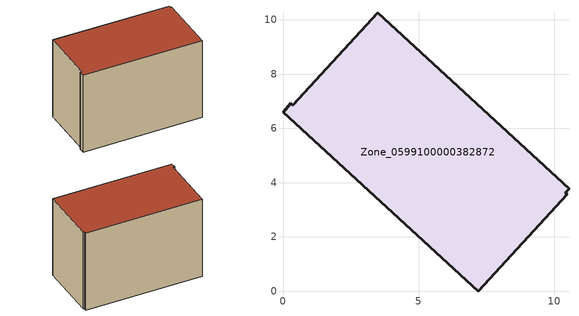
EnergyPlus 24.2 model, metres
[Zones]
Zone_0599100000382872
 floor ground (C_G): 10.54,3.78 10.41,3.64 10.47,3.58 7.19,0 0,6.6 0.28,6.92 0.36,6.85 3.5,10.26 z0
 wall outside (C_F): 10.54,3.78 3.5,10.26 0.36,6.85 0.28,6.92 0,6.6 7.19,0 10.47,3.58 10.41,3.64 10.54,3.78 z0:6.78
 roof outside (C_R): 10.41,3.64 10.54,3.78 3.5,10.26 0.36,6.85 0.28,6.92 0,6.6 7.19,0 10.47,3.58 z6.78
[BUILDING]
Pand.0599100000382872: North Axis=0; Terrain=City; Loads Convergence Tolerance Value=0.04; Temperature Convergence Tolerance Value=0.4; Solar Distribution=FullExterior; Maximum Number of Warmup Days=25; Minimum Number of Warmup Days=1
[Site:Location]
Rotterdam.The.Hague.AP_ZH_NLD Design_Conditions: Latitude=51.96; Longitude=4.45; Time Zone=1; Elevation=-4.5
[SITE:GROUNDTEMPERATURE:BUILDINGSURFACE]
18, 18, 18, 18, 18, 18, 18, 18, 18, 18, 18, 18
[MATERIAL] Thermal Absorptance=0.9; Solar Absorptance=0.7; Visible Absorptance=0.7
Name | Roughness | Thickness | Conductivity | Density | Specific Heat
G.TI.1992-2005 | MediumSmooth | 0.15 | 0.06 | 540 | 1210
F.TI.1992-2005 | Rough | 0.3 | 0.12 | 1920 | 840
R.TI.1992-2005 | MediumRough | 0.2 | 0.08 | 1500 | 1000
[CONSTRUCTION]
C_G: G.TI.1992-2005
C_F: F.TI.1992-2005
C_R: R.TI.1992-2005
[ZONE]
Zone_0599100000382872: Type=1; Multiplier=1; Ceiling Height=Autocalculate; Volume=Autocalculate; Floor Area=autocalculate; Part of Total Floor Area=Yes
[ZONEINFILTRATION:DESIGNFLOWRATE]
Infil_Zone_0599100000382872: Zone or ZoneList or Space or SpaceList=Zone_0599100000382872; Schedule=AlwaysOn; Design Flow Rate Calculation Method=Flow/Area; Flow Rate per Floor Area=0.0015; Constant Term Coefficient=1; Temperature Term Coefficient=0; Velocity Term Coefficient=0; Velocity Squared Term Coefficient=0
[HVACTEMPLATE:ZONE:IDEALLOADSAIRSYSTEM]
Zone_0599100000382872: Maximum Heating Supply Air Temperature=50; Minimum Cooling Supply Air Temperature=13; Maximum Heating Supply Air Humidity Ratio=0.0156; Minimum Cooling Supply Air Humidity Ratio=0.0077; Heating Limit=NoLimit; Cooling Limit=NoLimit; Dehumidification Control Type=ConstantSensibleHeatRatio; Cooling Sensible Heat Ratio=0.7; Dehumidification Setpoint=60; Humidification Control Type=None; Humidification Setpoint=30; Outdoor Air Method=None; Outdoor Air Flow Rate per Person=0.00944; Outdoor Air Flow Rate per Zone Floor Area=0; Outdoor Air Flow Rate per Zone=0; Demand Controlled Ventilation Type=None; Outdoor Air Economizer Type=NoEconomizer; Heat Recovery Type=None; Sensible Heat Recovery Effectiveness=0.7; Latent Heat Recovery Effectiveness=0.65
[ZONECONTROL:THERMOSTAT]
ThermostatControl_Zone_0599100000382872: Zone or ZoneList=Zone_0599100000382872; Control Type Schedule=DualSetpointControlType; Control 1=Thermostat_Zone_0599100000382872; Temperature Difference Between Cutout And Setpoint=0
[THERMOSTATSETPOINT:DUALSETPOINT]
Thermostat_Zone_0599100000382872: Heating Setpoint Temperature Schedule=HeatingSetpoint_Zone_0599100000382872; Cooling Setpoint Temperature Schedule=CoolingSetpoint_Zone_0599100000382872
[SCHEDULE:COMPACT]
HeatingSetpoint_Zone_0599100000382872: Through: 12/31, For: AllDays, Until: 24:00, 21
CoolingSetpoint_Zone_0599100000382872: Through: 12/31, For: AllDays, Until: 24:00, 24
DualSetpointControlType: Through: 12/31, For: AllDays, Until: 24:00, 4
AlwaysOn: Through: 12/31, For: AllDays, Until: 24:00, 1
